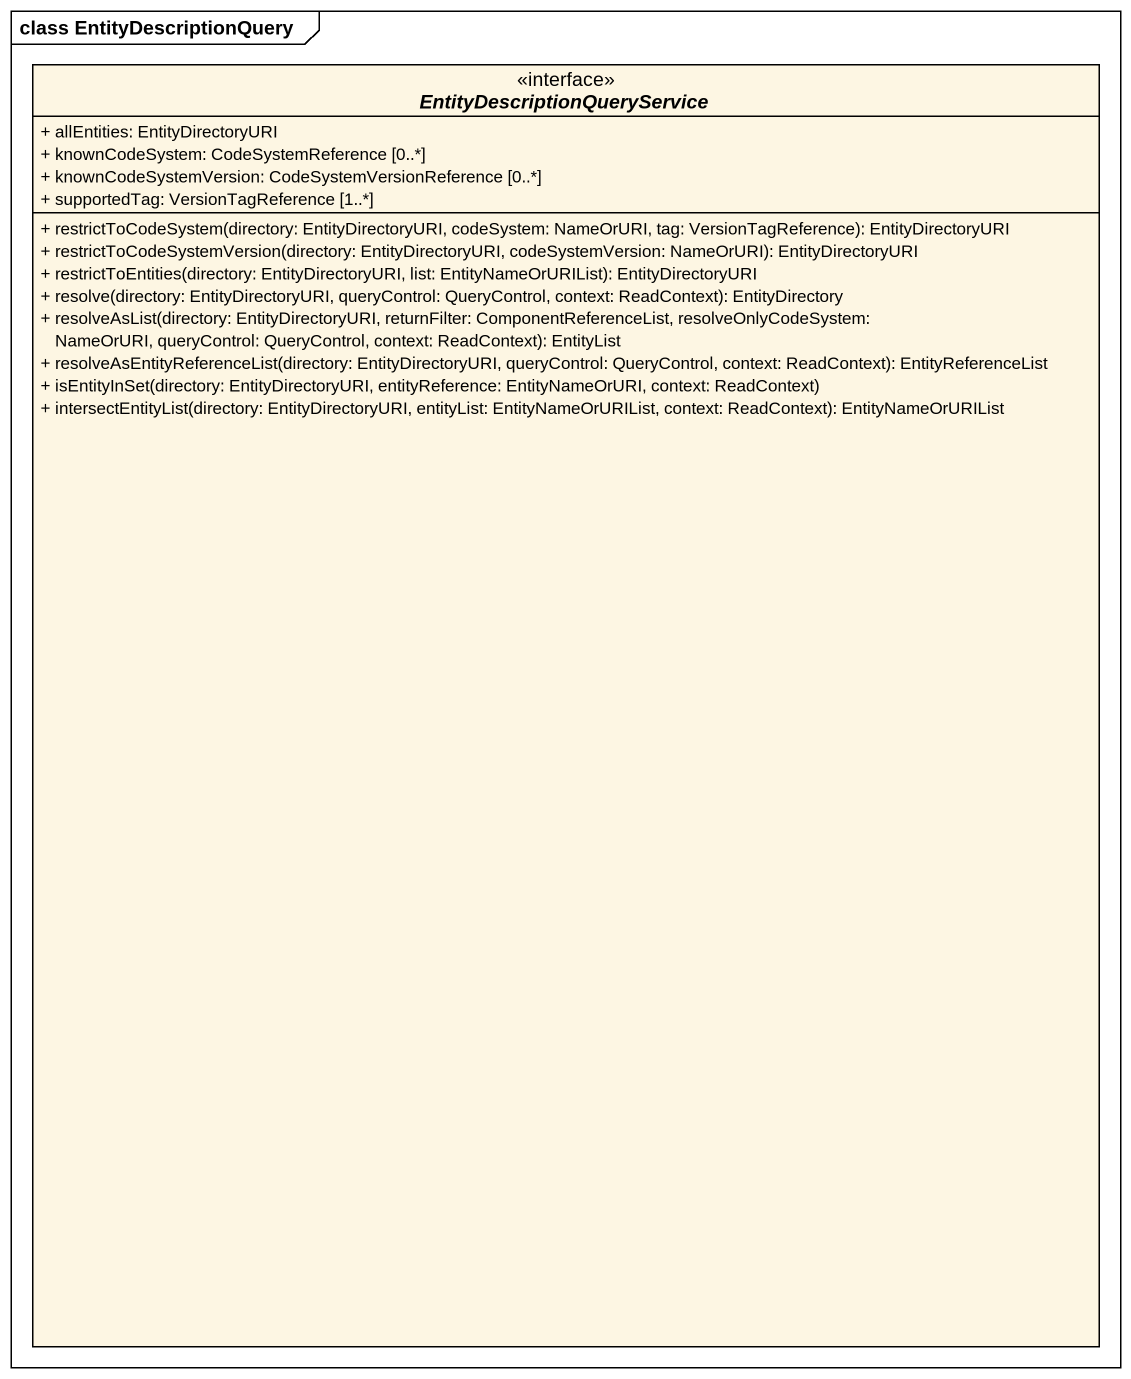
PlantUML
@startuml
mainframe class EntityDescriptionQuery
hide circle
hide empty members
skinparam classAttributeIconSize 0
interface "EntityDescriptionQueryService" as EntityDescriptionQueryServic <<interface>> {
  + allEntities: EntityDirectoryURI
  + knownCodeSystem: CodeSystemReference [0..*]
  + knownCodeSystemVersion: CodeSystemVersionReference [0..*]
  + supportedTag: VersionTagReference [1..*]
  + restrictToCodeSystem(directory: EntityDirectoryURI, codeSystem: NameOrURI, tag: VersionTagReference): EntityDirectoryURI
  + restrictToCodeSystemVersion(directory: EntityDirectoryURI, codeSystemVersion: NameOrURI): EntityDirectoryURI
  + restrictToEntities(directory: EntityDirectoryURI, list: EntityNameOrURIList): EntityDirectoryURI
  + resolve(directory: EntityDirectoryURI, queryControl: QueryControl, context: ReadContext): EntityDirectory
  + resolveAsList(directory: EntityDirectoryURI, returnFilter: ComponentReferenceList, resolveOnlyCodeSystem: NameOrURI, queryControl: QueryControl, context: ReadContext): EntityList
  + resolveAsEntityReferenceList(directory: EntityDirectoryURI, queryControl: QueryControl, context: ReadContext): EntityReferenceList
  + isEntityInSet(directory: EntityDirectoryURI, entityReference: EntityNameOrURI, context: ReadContext)
  + intersectEntityList(directory: EntityDirectoryURI, entityList: EntityNameOrURIList, context: ReadContext): EntityNameOrURIList
}
@enduml
